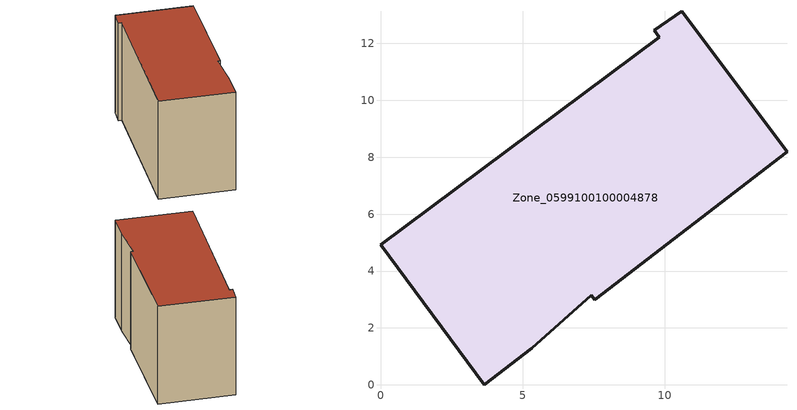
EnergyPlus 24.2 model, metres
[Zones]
Zone_0599100100004878
 floor ground (C_G): 10.59,13.13 14.29,8.19 7.54,2.99 7.42,3.15 5.31,1.28 3.65,0 0,4.92 9.8,12.23 9.62,12.46 z0
 wall outside (C_F): 14.29,8.19 10.59,13.13 9.62,12.46 9.8,12.23 0,4.92 3.65,0 5.31,1.28 7.42,3.15 7.54,2.99 14.29,8.19 z0:8.73
 roof outside (C_R): 5.31,1.28 7.42,3.15 7.54,2.99 14.29,8.19 10.59,13.13 9.62,12.46 9.8,12.23 0,4.92 3.65,0 z8.73
[BUILDING]
Pand.0599100100004878: North Axis=0; Terrain=City; Loads Convergence Tolerance Value=0.04; Temperature Convergence Tolerance Value=0.4; Solar Distribution=FullExterior; Maximum Number of Warmup Days=25; Minimum Number of Warmup Days=1
[Site:Location]
Rotterdam.The.Hague.AP_ZH_NLD Design_Conditions: Latitude=51.96; Longitude=4.45; Time Zone=1; Elevation=-4.5
[SITE:GROUNDTEMPERATURE:BUILDINGSURFACE]
18, 18, 18, 18, 18, 18, 18, 18, 18, 18, 18, 18
[MATERIAL] Thermal Absorptance=0.9; Solar Absorptance=0.7; Visible Absorptance=0.7
Name | Roughness | Thickness | Conductivity | Density | Specific Heat
G.TC.2006-2014 | MediumSmooth | 0.15 | 0.06 | 540 | 1210
F.TC.2006-2014 | Rough | 0.3 | 0.12 | 1920 | 840
R.TC.2006-2014 | MediumRough | 0.2 | 0.08 | 1500 | 1000
[CONSTRUCTION]
C_G: G.TC.2006-2014
C_F: F.TC.2006-2014
C_R: R.TC.2006-2014
[ZONE]
Zone_0599100100004878: Type=1; Multiplier=1; Ceiling Height=Autocalculate; Volume=Autocalculate; Floor Area=autocalculate; Part of Total Floor Area=Yes
[ZONEINFILTRATION:DESIGNFLOWRATE]
Infil_Zone_0599100100004878: Zone or ZoneList or Space or SpaceList=Zone_0599100100004878; Schedule=AlwaysOn; Design Flow Rate Calculation Method=Flow/Area; Flow Rate per Floor Area=0.0015; Constant Term Coefficient=1; Temperature Term Coefficient=0; Velocity Term Coefficient=0; Velocity Squared Term Coefficient=0
[HVACTEMPLATE:ZONE:IDEALLOADSAIRSYSTEM]
Zone_0599100100004878: Maximum Heating Supply Air Temperature=50; Minimum Cooling Supply Air Temperature=13; Maximum Heating Supply Air Humidity Ratio=0.0156; Minimum Cooling Supply Air Humidity Ratio=0.0077; Heating Limit=NoLimit; Cooling Limit=NoLimit; Dehumidification Control Type=ConstantSensibleHeatRatio; Cooling Sensible Heat Ratio=0.7; Dehumidification Setpoint=60; Humidification Control Type=None; Humidification Setpoint=30; Outdoor Air Method=None; Outdoor Air Flow Rate per Person=0.00944; Outdoor Air Flow Rate per Zone Floor Area=0; Outdoor Air Flow Rate per Zone=0; Demand Controlled Ventilation Type=None; Outdoor Air Economizer Type=NoEconomizer; Heat Recovery Type=None; Sensible Heat Recovery Effectiveness=0.7; Latent Heat Recovery Effectiveness=0.65
[ZONECONTROL:THERMOSTAT]
ThermostatControl_Zone_0599100100004878: Zone or ZoneList=Zone_0599100100004878; Control Type Schedule=DualSetpointControlType; Control 1=Thermostat_Zone_0599100100004878; Temperature Difference Between Cutout And Setpoint=0
[THERMOSTATSETPOINT:DUALSETPOINT]
Thermostat_Zone_0599100100004878: Heating Setpoint Temperature Schedule=HeatingSetpoint_Zone_0599100100004878; Cooling Setpoint Temperature Schedule=CoolingSetpoint_Zone_0599100100004878
[SCHEDULE:COMPACT]
HeatingSetpoint_Zone_0599100100004878: Through: 12/31, For: AllDays, Until: 24:00, 21
CoolingSetpoint_Zone_0599100100004878: Through: 12/31, For: AllDays, Until: 24:00, 24
DualSetpointControlType: Through: 12/31, For: AllDays, Until: 24:00, 4
AlwaysOn: Through: 12/31, For: AllDays, Until: 24:00, 1
